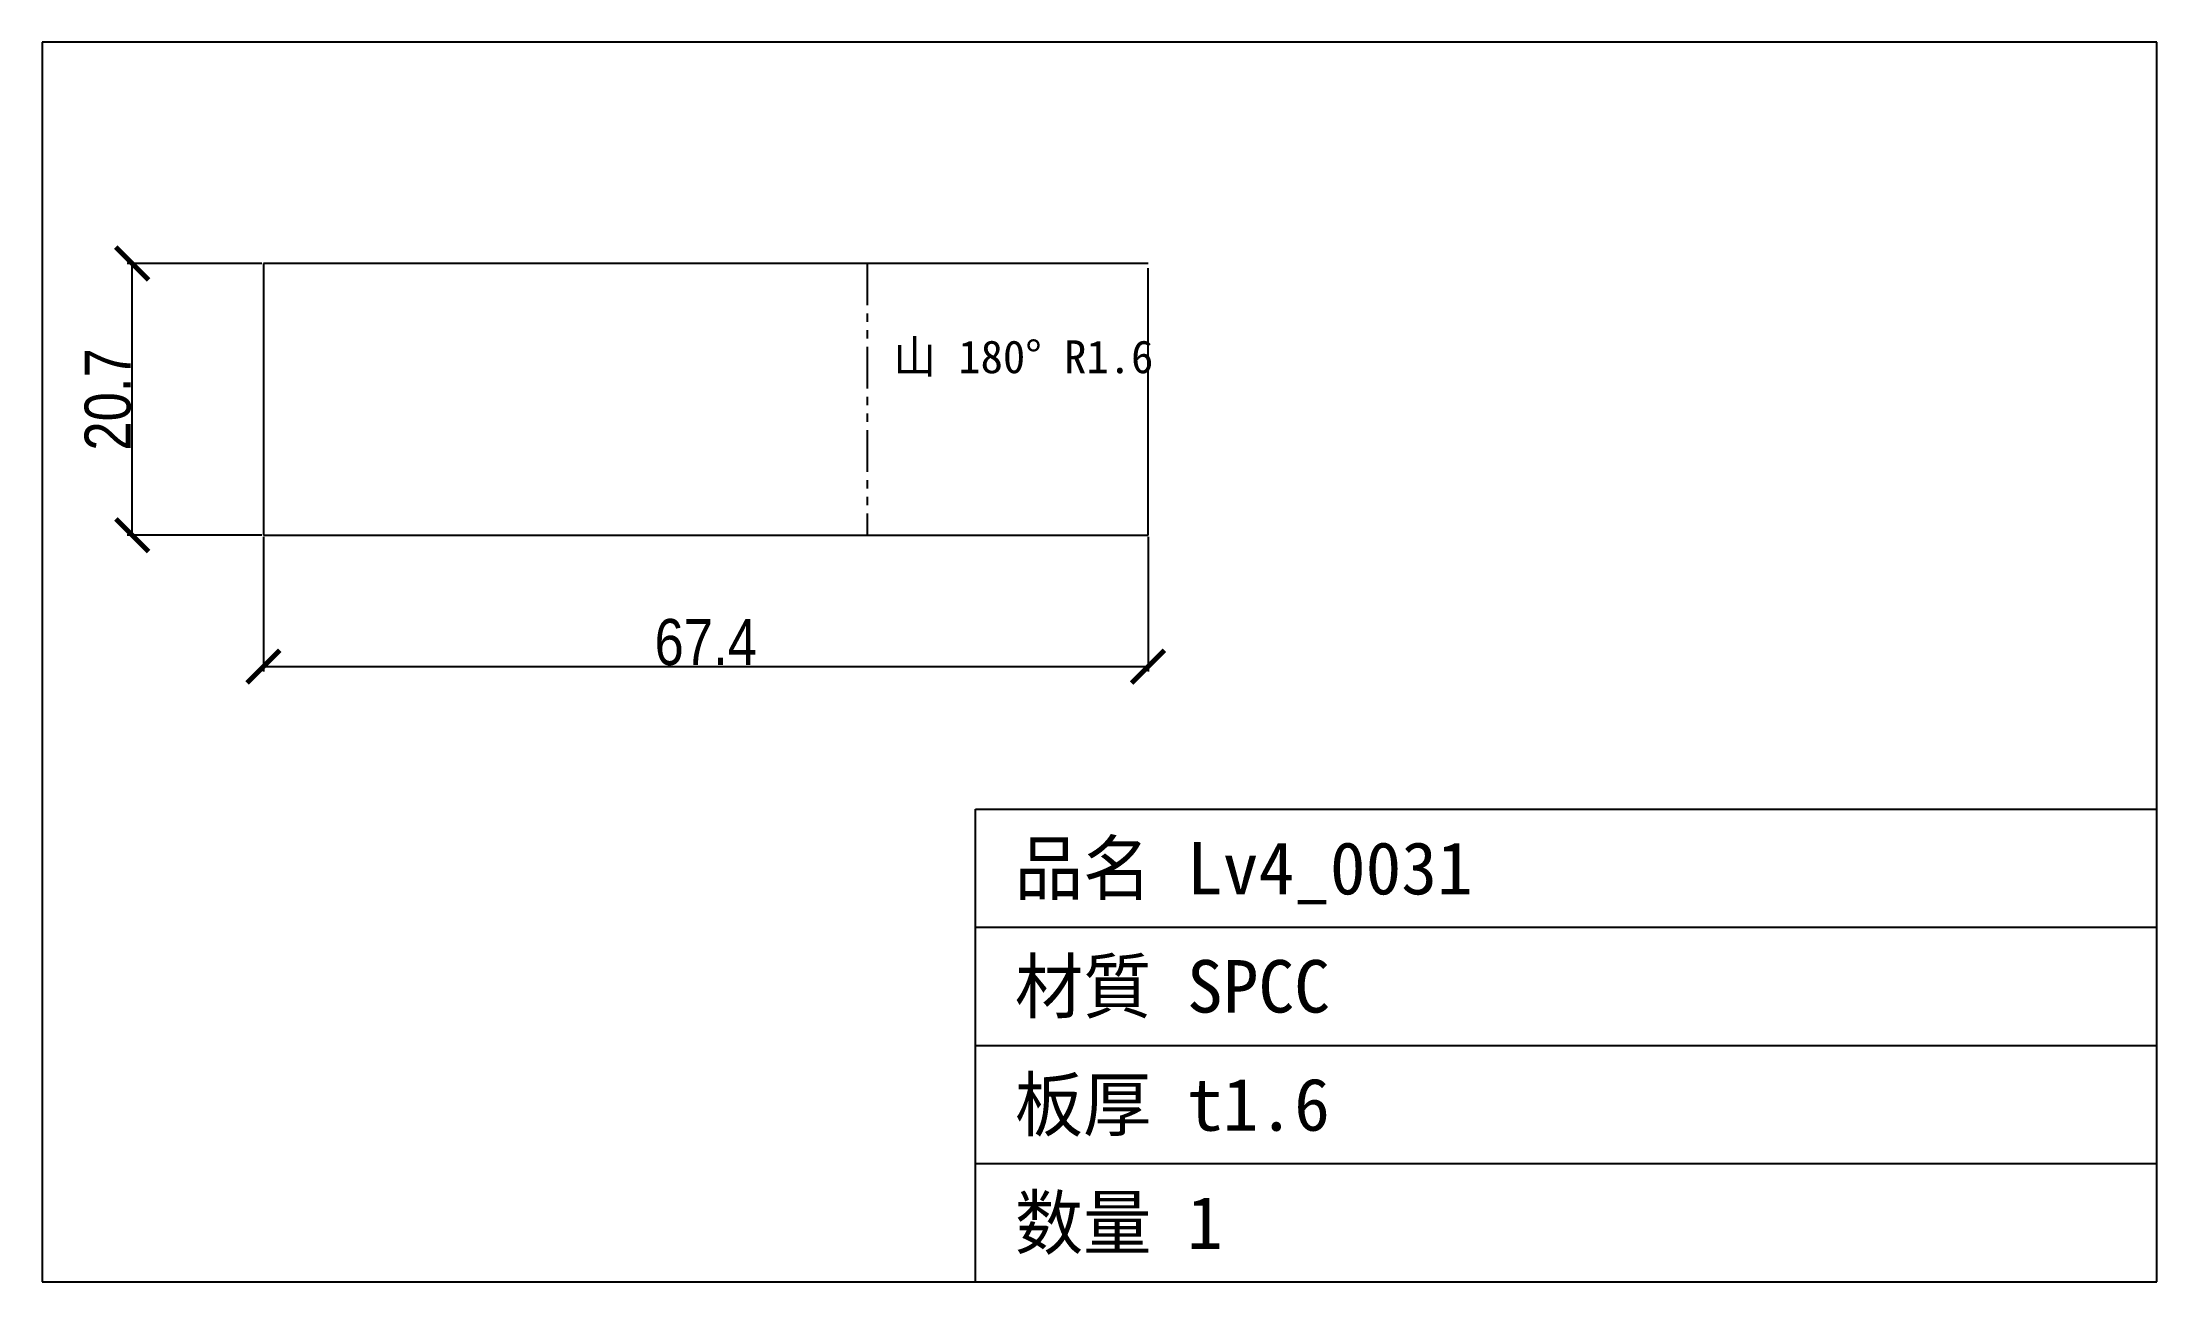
# Model space of a CAD drawing. Header units: millimetres. Extents: x -17 to 144, y -57 to 38.
import ezdxf

# ---------------------------------------------------------------- set-up
doc = ezdxf.new("R2010")
doc.units = ezdxf.units.MM
doc.linetypes.add('PHANTOM', pattern=[6.35, 3.175, -0.635, 0.635, -0.635, 0.635, -0.635])
for name, color, linetype in [('BEND', 7, 'Continuous'), ('CUT', 7, 'Continuous'), ('DIM', 7, 'Continuous'), ('FRAME', 7, 'Continuous'), ('TEXT', 7, 'Continuous')]:
    doc.layers.add(name, color=color, linetype=linetype)
doc.styles.add('OpenSansCondensed-Light', font='OpenSansCondensed-Light.ttf')
doc.dimstyles.new('EZDXF', dxfattribs={"dimtxt": 0.25, "dimasz": 0.175, "dimexe": 0.375, "dimexo": 0.125, "dimgap": 0.1, "dimtad": 1, "dimlfac": 100, "dimzin": 12, "dimdsep": 46, "dimtxsty": 'OpenSansCondensed-Light', "dimblk": 'ARCHTICK', "dimcen": 2.5, "dimazin": 3, "dimtfac": 0.5, "dimtmove": 2, "dimatfit": 3})

# ---------------------------------------------------------------- blocks, each defined once
blk = doc.blocks.new('_ARCHTICK')
at = {"color": 0, "linetype": 'BYBLOCK', "const_width": 0.15}
blk.add_lwpolyline([(-0.5, -0.5), (0.5, 0.5)], dxfattribs=at)

msp = doc.modelspace()

# ---------------------------------------------------------------- linework, layer by layer
at = {"layer": 'BEND', "color": 3, "linetype": 'PHANTOM'}
msp.add_line((45.99, 20.7), (45.99, 0), dxfattribs=at)
at = {"layer": 'CUT'}
for p, q in [((0, 20.7), (0, 0)), ((67.4, 20.7), (0, 20.7)), ((67.4, 0), (67.4, 20.35)), ((0, 0), (67.4, 0))]:
    msp.add_line(p, q, dxfattribs=at)
at = {"layer": 'FRAME'}
for p, q in [((144.25, 37.55), (-16.85, 37.55)), ((-16.85, 37.55), (-16.85, -56.85)), ((144.25, -56.85), (144.25, 37.55)), ((54.25, -56.85), (54.25, -20.85)), ((54.25, -20.85), (144.25, -20.85)), ((54.25, -29.85), (144.25, -29.85)), ((54.25, -38.85), (144.25, -38.85)), ((54.25, -47.85), (144.25, -47.85)), ((-16.85, -56.85), (144.25, -56.85))]:
    msp.add_line(p, q, dxfattribs=at)

# ---------------------------------------------------------------- texts
at = {"layer": 'TEXT'}
for s, height, p in [('山 180° R1.6', 2.5, (47.99, 12.35)), ('品名 Lv4_0031', 4, (57.25, -27.35)), ('材質 SPCC', 4, (57.25, -36.35)), ('板厚 t1.6', 4, (57.25, -45.35)), ('数量 1', 4, (57.25, -54.35))]:
    msp.add_text(s, height=height, dxfattribs=at).set_placement(p)

# ---------------------------------------------------------------- dimensions: what is measured, and where the dimension line sits
at = {"layer": 'DIM'}
msp.add_linear_dim(base=(-10, 0), p1=(0, 0), p2=(0, 20.7), angle=90, dimstyle='EZDXF', override={"dimtxt": 3.5, "dimasz": 2.5, "dimdec": 1, "dimlfac": 1}, dxfattribs=at).render()
msp.add_linear_dim(base=(0, -10), p1=(0, 0), p2=(67.4, 0), dimstyle='EZDXF', override={"dimtxt": 3.5, "dimasz": 2.5, "dimdec": 1, "dimlfac": 1}, dxfattribs=at).render()

doc.saveas('drawing.dxf')
